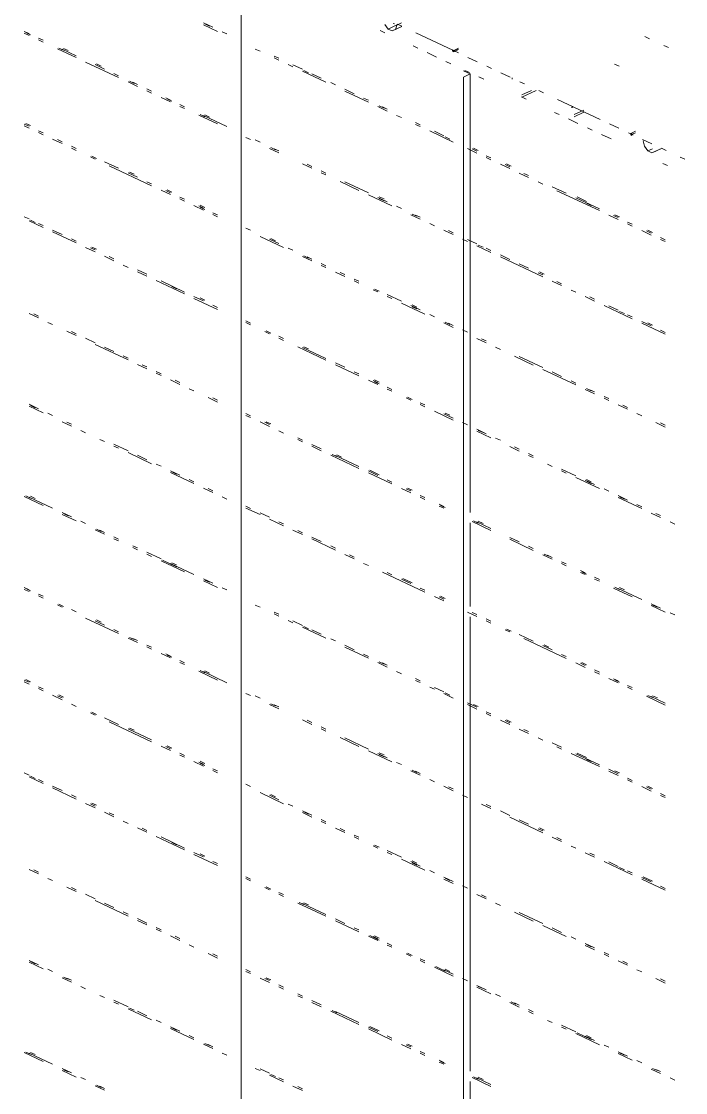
# Paper-space layout '03 3D Building and Roof' of a CAD drawing. Header units: millimetres. Extents: x 5 to 415, y 5 to 292.
# Drawn here: x 200.27 to 207.73, y 218.89 to 230.92 of the extents above; entities that cross this region are included whole.
import ezdxf

# ---------------------------------------------------------------- set-up
doc = ezdxf.new("R2010")
doc.units = ezdxf.units.MM
doc.layers.add('EXISTING', color=7, linetype='Continuous')
picture_1 = doc.add_image_def('image1.png', size_in_pixel=(1967, 1277))

# ---------------------------------------------------------------- blocks, each defined once
blk = doc.blocks.new('SHEET_03')
at = {"layer": 'EXISTING', "color": 250, "lineweight": 9}
for p, q in [((202.741, 231.472), (202.741, 214.82)), ((202.318, 230.907), (202.424, 230.857)), ((202.318, 230.886), (202.477, 230.811)), ((202.335, 230.894), (202.388, 230.869)), ((204.355, 230.889), (204.393, 230.837)), ((204.393, 230.837), (204.499, 230.887)), ((204.393, 230.837), (204.439, 230.816)), ((204.439, 230.816), (204.546, 230.865)), ((204.451, 230.9), (204.464, 230.894)), ((204.477, 230.832), (204.491, 230.88)), ((204.477, 230.832), (204.53, 230.857)), ((204.544, 230.905), (204.491, 230.88)), ((204.547, 230.868), (204.494, 230.893)), ((200.306, 230.81), (200.359, 230.786)), ((200.306, 230.79), (200.359, 230.765)), ((200.323, 230.797), (200.376, 230.773)), ((200.465, 230.736), (200.518, 230.711)), ((200.465, 230.715), (200.518, 230.69)), ((202.53, 230.807), (202.583, 230.782)), ((204.355, 230.796), (204.302, 230.821)), ((204.439, 230.816), (204.477, 230.832)), ((205.183, 230.569), (204.706, 230.793)), ((207.331, 230.728), (207.278, 230.753)), ((200.677, 230.616), (200.889, 230.516)), ((200.694, 230.623), (200.747, 230.599)), ((200.73, 230.612), (200.889, 230.537)), ((200.8, 230.595), (200.747, 230.619)), ((202.901, 230.612), (202.954, 230.588)), ((204.726, 230.622), (204.673, 230.647)), ((205.118, 230.587), (205.171, 230.612)), ((205.118, 230.604), (205.118, 230.587)), ((205.131, 230.598), (205.118, 230.604)), ((205.131, 230.598), (205.184, 230.623)), ((205.131, 230.581), (205.184, 230.606)), ((205.131, 230.581), (205.131, 230.598)), ((207.542, 230.629), (207.489, 230.653)), ((203.112, 230.534), (203.165, 230.509)), ((203.112, 230.513), (203.165, 230.488)), ((204.938, 230.523), (204.832, 230.572)), ((205.118, 230.587), (205.131, 230.581)), ((205.395, 230.47), (205.289, 230.519)), ((200.995, 230.466), (201.365, 230.292)), ((201.101, 230.438), (201.206, 230.388)), ((201.17, 230.421), (201.117, 230.445)), ((203.271, 230.438), (203.324, 230.414)), ((203.324, 230.434), (203.43, 230.385)), ((203.43, 230.364), (203.695, 230.24)), ((203.447, 230.372), (203.5, 230.347)), ((205.096, 230.448), (205.043, 230.473)), ((205.316, 230.333), (205.241, 230.368)), ((205.308, 230.349), (205.255, 230.373)), ((205.554, 230.395), (205.501, 230.42)), ((206.936, 230.443), (206.989, 230.419)), ((201.312, 230.338), (201.365, 230.313)), ((201.471, 230.243), (201.577, 230.193)), ((201.488, 230.251), (201.541, 230.226)), ((201.524, 230.239), (201.577, 230.214)), ((203.536, 230.335), (203.642, 230.285)), ((203.748, 230.235), (203.801, 230.211)), ((205.241, 230.298), (205.316, 230.333)), ((205.241, 230.298), (205.241, 213.646)), ((205.316, 225.408), (205.316, 230.333)), ((205.467, 230.274), (205.414, 230.299)), ((205.766, 230.295), (205.66, 230.345)), ((205.785, 230.291), (205.785, 230.274)), ((205.926, 230.221), (205.873, 230.246)), ((201.683, 230.164), (201.736, 230.139)), ((201.683, 230.143), (201.736, 230.118)), ((203.907, 230.161), (204.013, 230.111)), ((203.907, 230.14), (204.171, 230.016)), ((205.897, 230.097), (206.003, 230.147)), ((205.897, 230.072), (206.057, 230.147)), ((206.138, 230.121), (206.085, 230.146)), ((201.842, 230.069), (201.948, 230.019)), ((201.895, 230.065), (201.948, 230.04)), ((201.911, 230.052), (201.964, 230.027)), ((204.118, 230.062), (204.171, 230.037)), ((205.944, 230.05), (205.891, 230.075)), ((206.774, 229.822), (206.297, 230.046)), ((202.054, 229.99), (202.107, 229.965)), ((202.054, 229.969), (202.107, 229.944)), ((202.282, 229.878), (202.335, 229.853)), ((202.388, 229.849), (202.335, 229.874)), ((204.277, 229.966), (204.383, 229.916)), ((204.294, 229.974), (204.347, 229.949)), ((204.33, 229.962), (204.383, 229.937)), ((206.314, 229.876), (206.261, 229.901)), ((206.451, 229.961), (206.465, 229.955)), ((206.465, 229.955), (206.465, 229.972)), ((206.483, 229.877), (206.59, 229.927)), ((206.483, 229.852), (206.59, 229.902)), ((200.306, 229.77), (200.359, 229.745)), ((200.376, 229.753), (200.323, 229.778)), ((202.265, 229.87), (202.477, 229.771)), ((202.318, 229.866), (202.583, 229.742)), ((204.489, 229.867), (204.542, 229.842)), ((204.701, 229.788), (204.754, 229.763)), ((204.701, 229.767), (204.754, 229.742)), ((206.526, 229.777), (206.42, 229.827)), ((206.986, 229.723), (206.88, 229.773)), ((200.306, 229.749), (200.359, 229.724)), ((200.465, 229.695), (200.518, 229.67)), ((200.465, 229.674), (200.518, 229.649)), ((204.86, 229.693), (205.124, 229.568)), ((204.913, 229.689), (205.018, 229.639)), ((206.685, 229.702), (206.632, 229.727)), ((206.897, 229.603), (206.791, 229.653)), ((207.145, 229.648), (207.092, 229.673)), ((207.171, 229.69), (207.118, 229.665)), ((207.118, 229.648), (207.171, 229.673)), ((207.118, 229.665), (207.118, 229.648)), ((207.132, 229.659), (207.118, 229.665)), ((207.118, 229.648), (207.132, 229.642)), ((207.132, 229.642), (207.132, 229.659)), ((200.624, 229.6), (200.73, 229.55)), ((200.677, 229.596), (200.73, 229.571)), ((200.836, 229.521), (200.889, 229.496)), ((202.795, 229.621), (202.848, 229.597)), ((202.901, 229.592), (202.954, 229.568)), ((205.035, 229.626), (205.088, 229.601)), ((207.357, 229.549), (207.251, 229.598)), ((207.258, 229.581), (207.273, 229.52)), ((207.273, 229.52), (207.31, 229.468)), ((200.836, 229.5), (200.889, 229.475)), ((201.048, 229.401), (201.101, 229.376)), ((201.064, 229.409), (201.117, 229.384)), ((203.06, 229.497), (203.165, 229.447)), ((203.076, 229.505), (203.129, 229.48)), ((203.112, 229.493), (203.165, 229.468)), ((205.283, 229.494), (205.389, 229.444)), ((205.336, 229.49), (205.389, 229.465)), ((205.406, 229.473), (205.353, 229.498)), ((205.495, 229.415), (205.548, 229.39)), ((205.495, 229.394), (205.548, 229.37)), ((207.31, 229.468), (207.363, 229.493)), ((207.31, 229.468), (207.356, 229.446)), ((207.356, 229.446), (207.463, 229.496)), ((207.356, 229.446), (207.394, 229.463)), ((207.394, 229.463), (207.447, 229.487)), ((207.516, 229.474), (207.463, 229.499)), ((207.728, 229.374), (207.675, 229.399)), ((201.206, 229.347), (201.365, 229.273)), ((201.259, 229.301), (201.736, 229.078)), ((203.43, 229.323), (203.536, 229.273)), ((203.483, 229.319), (203.536, 229.294)), ((205.654, 229.32), (205.76, 229.27)), ((205.707, 229.316), (205.76, 229.291)), ((205.776, 229.299), (205.723, 229.324)), ((207.532, 229.305), (207.479, 229.329)), ((201.471, 229.223), (201.577, 229.173)), ((201.541, 229.206), (201.488, 229.231)), ((203.642, 229.244), (203.695, 229.22)), ((203.642, 229.224), (203.695, 229.199)), ((205.866, 229.22), (205.971, 229.171)), ((205.919, 229.216), (205.971, 229.192)), ((201.683, 229.123), (201.736, 229.099)), ((201.964, 229.007), (201.911, 229.032)), ((203.854, 229.124), (204.065, 229.025)), ((203.907, 229.12), (204.171, 228.996)), ((206.077, 229.121), (206.13, 229.096)), ((206.236, 229.067), (206.395, 228.993)), ((201.842, 229.028), (201.948, 228.978)), ((201.895, 229.024), (201.948, 228.999)), ((202.054, 228.949), (202.107, 228.925)), ((202.054, 228.929), (202.107, 228.904)), ((204.171, 228.975), (204.436, 228.851)), ((204.277, 228.946), (204.383, 228.897)), ((204.347, 228.929), (204.294, 228.954)), ((204.294, 228.933), (204.347, 228.908)), ((206.289, 229.022), (206.766, 228.798)), ((206.501, 228.943), (206.766, 228.819)), ((206.623, 228.901), (206.518, 228.951)), ((202.212, 228.854), (202.318, 228.804)), ((202.265, 228.85), (202.318, 228.825)), ((202.335, 228.833), (202.282, 228.858)), ((202.282, 228.837), (202.335, 228.812)), ((204.489, 228.847), (204.542, 228.822)), ((206.623, 228.88), (206.676, 228.855)), ((200.306, 228.729), (200.359, 228.704)), ((200.359, 228.683), (200.518, 228.609)), ((200.376, 228.691), (200.429, 228.666)), ((202.424, 228.775), (202.477, 228.751)), ((202.424, 228.755), (202.477, 228.73)), ((204.648, 228.751), (204.754, 228.702)), ((204.665, 228.759), (204.717, 228.734)), ((204.701, 228.747), (204.754, 228.723)), ((206.872, 228.748), (206.977, 228.698)), ((206.924, 228.744), (206.977, 228.719)), ((206.994, 228.727), (206.941, 228.752)), ((207.083, 228.67), (207.136, 228.645)), ((200.465, 228.654), (200.518, 228.63)), ((200.624, 228.58), (200.73, 228.53)), ((200.624, 228.559), (200.889, 228.435)), ((202.795, 228.601), (202.848, 228.577)), ((204.86, 228.652), (204.913, 228.627)), ((205.018, 228.577), (205.124, 228.528)), ((205.071, 228.573), (205.124, 228.549)), ((207.083, 228.649), (207.136, 228.624)), ((207.242, 228.574), (207.348, 228.524)), ((207.295, 228.57), (207.348, 228.545)), ((207.365, 228.553), (207.312, 228.578)), ((200.836, 228.48), (200.889, 228.456)), ((202.954, 228.506), (203.218, 228.382)), ((203.06, 228.477), (203.165, 228.427)), ((203.129, 228.46), (203.076, 228.485)), ((205.23, 228.478), (205.283, 228.453)), ((205.283, 228.474), (205.389, 228.424)), ((207.454, 228.496), (207.507, 228.471)), ((207.454, 228.475), (207.507, 228.45)), ((200.995, 228.385), (201.101, 228.335)), ((201.048, 228.381), (201.101, 228.356)), ((201.117, 228.364), (201.064, 228.389)), ((203.271, 228.378), (203.324, 228.353)), ((205.389, 228.403), (205.548, 228.329)), ((205.406, 228.411), (205.459, 228.386)), ((205.495, 228.375), (205.548, 228.35)), ((201.206, 228.286), (201.312, 228.236)), ((201.259, 228.282), (201.312, 228.257)), ((203.43, 228.282), (203.536, 228.233)), ((203.447, 228.29), (203.5, 228.265)), ((203.483, 228.278), (203.536, 228.253)), ((203.642, 228.204), (203.695, 228.179)), ((205.654, 228.3), (205.76, 228.25)), ((205.654, 228.279), (206.13, 228.055)), ((205.866, 228.201), (205.971, 228.151)), ((201.418, 228.186), (201.471, 228.161)), ((201.577, 228.132), (201.683, 228.083)), ((201.577, 228.112), (201.683, 228.062)), ((203.642, 228.183), (203.695, 228.158)), ((203.801, 228.108), (203.907, 228.059)), ((203.854, 228.104), (203.907, 228.079)), ((206.077, 228.101), (206.13, 228.076)), ((206.147, 228.084), (206.094, 228.109)), ((201.789, 228.012), (202.107, 227.863)), ((201.842, 228.008), (202.107, 227.884)), ((204.013, 228.03), (204.065, 228.005)), ((204.013, 228.009), (204.065, 227.984)), ((206.236, 228.006), (206.342, 227.956)), ((206.289, 228.002), (206.342, 227.977)), ((201.964, 227.945), (202.017, 227.921)), ((202.212, 227.834), (202.318, 227.784)), ((204.224, 227.91), (204.277, 227.885)), ((204.241, 227.917), (204.294, 227.893)), ((204.383, 227.856), (204.542, 227.781)), ((204.383, 227.835), (204.436, 227.81)), ((206.448, 227.906), (206.501, 227.881)), ((206.607, 227.832), (206.713, 227.782)), ((206.66, 227.828), (206.713, 227.803)), ((202.212, 227.813), (202.477, 227.689)), ((202.335, 227.792), (202.282, 227.817)), ((202.424, 227.735), (202.477, 227.71)), ((204.542, 227.76), (204.807, 227.636)), ((204.648, 227.732), (204.754, 227.682)), ((204.717, 227.714), (204.665, 227.739)), ((204.665, 227.719), (204.717, 227.694)), ((206.819, 227.732), (207.136, 227.583)), ((206.872, 227.728), (206.977, 227.679)), ((200.359, 227.643), (200.465, 227.593)), ((200.412, 227.639), (200.465, 227.614)), ((204.86, 227.632), (204.913, 227.607)), ((206.994, 227.666), (207.047, 227.641)), ((207.083, 227.629), (207.136, 227.604)), ((200.571, 227.543), (200.624, 227.518)), ((202.795, 227.561), (202.848, 227.536)), ((202.795, 227.54), (202.848, 227.515)), ((205.018, 227.537), (205.124, 227.487)), ((205.035, 227.545), (205.088, 227.52)), ((205.071, 227.533), (205.124, 227.508)), ((207.242, 227.554), (207.348, 227.505)), ((207.242, 227.533), (207.507, 227.409)), ((207.365, 227.512), (207.312, 227.537)), ((200.783, 227.444), (200.889, 227.394)), ((200.836, 227.44), (200.889, 227.415)), ((200.995, 227.365), (201.101, 227.315)), ((203.007, 227.441), (203.06, 227.416)), ((203.023, 227.448), (203.076, 227.423)), ((203.165, 227.387), (203.218, 227.362)), ((203.165, 227.366), (203.218, 227.341)), ((205.23, 227.458), (205.283, 227.433)), ((205.389, 227.363), (205.495, 227.313)), ((205.442, 227.359), (205.495, 227.334)), ((207.454, 227.455), (207.507, 227.43)), ((201.101, 227.295), (201.471, 227.121)), ((201.206, 227.266), (201.312, 227.216)), ((203.377, 227.267), (203.695, 227.117)), ((203.43, 227.262), (203.695, 227.138)), ((203.5, 227.245), (203.447, 227.27)), ((205.601, 227.263), (205.654, 227.238)), ((201.418, 227.166), (201.471, 227.141)), ((205.813, 227.164), (206.024, 227.064)), ((205.866, 227.16), (206.13, 227.036)), ((201.577, 227.071), (201.683, 227.021)), ((201.63, 227.067), (201.683, 227.042)), ((201.789, 226.992), (201.842, 226.967)), ((203.801, 227.088), (203.907, 227.039)), ((203.801, 227.068), (204.065, 226.943)), ((204.013, 226.989), (204.065, 226.964)), ((206.13, 227.015), (206.501, 226.841)), ((206.236, 226.986), (206.342, 226.936)), ((201.789, 226.971), (201.842, 226.947)), ((201.948, 226.897), (202.054, 226.847)), ((202.001, 226.893), (202.054, 226.868)), ((204.171, 226.894), (204.277, 226.844)), ((204.224, 226.89), (204.277, 226.865)), ((204.294, 226.873), (204.241, 226.897)), ((204.241, 226.877), (204.294, 226.852)), ((206.448, 226.886), (206.501, 226.862)), ((202.159, 226.797), (202.212, 226.773)), ((204.383, 226.815), (204.436, 226.79)), ((204.383, 226.794), (204.436, 226.769)), ((206.607, 226.791), (206.713, 226.741)), ((206.623, 226.799), (206.676, 226.774)), ((206.66, 226.787), (206.713, 226.762)), ((202.371, 226.698), (202.477, 226.648)), ((202.424, 226.694), (202.477, 226.669)), ((204.595, 226.695), (204.648, 226.67)), ((204.612, 226.703), (204.665, 226.678)), ((204.754, 226.641), (204.807, 226.616)), ((206.819, 226.712), (206.872, 226.688)), ((206.819, 226.692), (206.872, 226.667)), ((200.359, 226.623), (200.465, 226.573)), ((200.359, 226.602), (200.518, 226.527)), ((200.376, 226.61), (200.429, 226.585)), ((200.571, 226.523), (200.624, 226.498)), ((202.795, 226.52), (202.848, 226.495)), ((204.754, 226.62), (204.807, 226.595)), ((204.913, 226.546), (205.124, 226.446)), ((205.018, 226.517), (205.124, 226.467)), ((205.088, 226.5), (205.035, 226.525)), ((206.977, 226.617), (207.083, 226.567)), ((207.03, 226.613), (207.083, 226.588)), ((207.189, 226.518), (207.242, 226.493)), ((200.73, 226.428), (200.836, 226.378)), ((200.783, 226.424), (200.836, 226.399)), ((202.795, 226.499), (202.848, 226.474)), ((202.954, 226.425), (203.06, 226.375)), ((203.007, 226.421), (203.06, 226.396)), ((203.076, 226.404), (203.023, 226.428)), ((205.23, 226.417), (205.283, 226.393)), ((207.401, 226.418), (207.507, 226.368)), ((207.454, 226.414), (207.507, 226.389)), ((200.942, 226.328), (200.995, 226.304)), ((203.165, 226.325), (203.218, 226.3)), ((205.389, 226.343), (205.495, 226.293)), ((205.389, 226.322), (205.548, 226.247)), ((205.406, 226.33), (205.459, 226.305)), ((201.154, 226.229), (201.206, 226.204)), ((201.312, 226.175), (201.471, 226.101)), ((201.312, 226.154), (201.365, 226.13)), ((203.377, 226.247), (203.43, 226.222)), ((203.377, 226.226), (203.43, 226.201)), ((203.536, 226.172), (203.642, 226.122)), ((203.536, 226.151), (203.642, 226.102)), ((205.601, 226.243), (205.654, 226.219)), ((205.76, 226.148), (205.866, 226.098)), ((205.813, 226.144), (205.866, 226.119)), ((201.471, 226.08), (201.736, 225.956)), ((201.577, 226.051), (201.683, 226.001)), ((203.748, 226.052), (204.065, 225.903)), ((203.764, 226.06), (203.817, 226.035)), ((203.801, 226.048), (204.065, 225.923)), ((203.87, 226.031), (203.817, 226.056)), ((205.971, 226.069), (206.024, 226.045)), ((205.971, 226.049), (206.024, 226.024)), ((201.789, 225.952), (201.842, 225.927)), ((206.183, 225.949), (206.236, 225.924)), ((201.948, 225.877), (202.054, 225.827)), ((201.948, 225.856), (202.212, 225.732)), ((201.964, 225.864), (202.017, 225.839)), ((204.171, 225.874), (204.277, 225.824)), ((204.171, 225.853), (204.436, 225.729)), ((204.294, 225.832), (204.188, 225.882)), ((206.342, 225.895), (206.501, 225.821)), ((206.342, 225.875), (206.395, 225.85)), ((206.501, 225.8), (206.766, 225.676)), ((202.159, 225.778), (202.212, 225.753)), ((202.318, 225.682), (202.424, 225.632)), ((202.371, 225.678), (202.424, 225.653)), ((204.383, 225.774), (204.436, 225.749)), ((204.542, 225.679), (204.648, 225.629)), ((204.595, 225.675), (204.648, 225.65)), ((204.665, 225.658), (204.612, 225.683)), ((206.607, 225.771), (206.713, 225.721)), ((206.676, 225.754), (206.623, 225.779)), ((206.623, 225.758), (206.676, 225.733)), ((206.819, 225.672), (206.872, 225.647)), ((200.306, 225.586), (200.518, 225.487)), ((200.323, 225.594), (200.376, 225.569)), ((200.359, 225.582), (200.624, 225.458)), ((200.429, 225.565), (200.376, 225.59)), ((202.53, 225.583), (202.583, 225.558)), ((204.754, 225.6), (204.807, 225.575)), ((204.754, 225.58), (204.807, 225.555)), ((206.977, 225.597), (207.083, 225.547)), ((206.977, 225.576), (207.242, 225.452)), ((206.994, 225.584), (207.047, 225.559)), ((202.795, 225.479), (202.848, 225.454)), ((202.795, 225.458), (202.954, 225.384)), ((204.966, 225.501), (205.018, 225.476)), ((204.966, 225.48), (205.018, 225.455)), ((204.982, 225.488), (205.035, 225.463)), ((207.189, 225.498), (207.242, 225.473)), ((200.73, 225.408), (200.836, 225.358)), ((200.73, 225.387), (200.889, 225.313)), ((200.747, 225.395), (200.8, 225.37)), ((200.942, 225.309), (200.995, 225.284)), ((202.954, 225.405), (203.06, 225.355)), ((203.06, 225.334), (203.218, 225.26)), ((203.165, 225.305), (203.218, 225.28)), ((205.336, 225.306), (205.548, 225.207)), ((205.353, 225.314), (205.406, 225.289)), ((205.389, 225.302), (205.548, 225.228)), ((205.459, 225.285), (205.406, 225.31)), ((207.348, 225.402), (207.454, 225.353)), ((207.401, 225.398), (207.454, 225.373)), ((207.56, 225.303), (207.613, 225.278)), ((201.101, 225.213), (201.206, 225.163)), ((201.117, 225.221), (201.17, 225.196)), ((201.154, 225.209), (201.206, 225.184)), ((203.324, 225.21), (203.43, 225.16)), ((203.377, 225.206), (203.43, 225.181)), ((205.316, 224.353), (205.316, 225.291)), ((201.312, 225.135), (201.365, 225.11)), ((201.312, 225.114), (201.365, 225.089)), ((203.536, 225.131), (203.642, 225.082)), ((203.536, 225.111), (203.801, 224.986)), ((205.76, 225.128), (205.866, 225.078)), ((205.76, 225.107), (206.024, 224.983)), ((201.524, 225.035), (201.577, 225.01)), ((201.524, 225.014), (201.577, 224.989)), ((201.683, 224.961), (201.842, 224.886)), ((203.748, 225.032), (203.801, 225.007)), ((205.971, 225.029), (206.024, 225.004)), ((206.147, 224.941), (206.2, 224.916)), ((201.683, 224.94), (201.736, 224.915)), ((201.842, 224.865), (202.107, 224.741)), ((201.858, 224.873), (202.017, 224.798)), ((201.948, 224.836), (202.212, 224.712)), ((202.017, 224.819), (201.964, 224.844)), ((203.907, 224.937), (204.013, 224.887)), ((203.96, 224.932), (204.013, 224.908)), ((204.118, 224.837), (204.171, 224.812)), ((206.13, 224.933), (206.236, 224.884)), ((206.183, 224.929), (206.236, 224.904)), ((206.342, 224.855), (206.395, 224.83)), ((206.342, 224.834), (206.395, 224.809)), ((204.33, 224.738), (204.807, 224.514)), ((204.383, 224.734), (204.436, 224.709)), ((206.554, 224.755), (206.607, 224.73)), ((206.554, 224.734), (206.607, 224.71)), ((206.571, 224.742), (206.623, 224.717)), ((202.318, 224.662), (202.424, 224.613)), ((202.318, 224.641), (202.477, 224.567)), ((202.335, 224.649), (202.388, 224.624)), ((204.542, 224.659), (204.648, 224.609)), ((204.665, 224.617), (204.559, 224.667)), ((206.713, 224.681), (206.766, 224.656)), ((206.713, 224.66), (206.766, 224.635)), ((200.306, 224.566), (200.359, 224.541)), ((200.306, 224.545), (200.359, 224.52)), ((200.323, 224.553), (200.376, 224.528)), ((200.465, 224.492), (200.518, 224.467)), ((200.465, 224.471), (200.518, 224.446)), ((202.53, 224.563), (202.583, 224.538)), ((204.754, 224.56), (204.807, 224.535)), ((204.913, 224.464), (205.018, 224.415)), ((204.966, 224.46), (205.018, 224.435)), ((205.035, 224.443), (204.982, 224.468)), ((206.924, 224.56), (207.136, 224.461)), ((206.941, 224.568), (206.994, 224.543)), ((206.977, 224.556), (207.242, 224.432)), ((207.047, 224.539), (206.994, 224.564)), ((200.677, 224.371), (200.73, 224.346)), ((200.694, 224.379), (200.747, 224.354)), ((202.901, 224.368), (202.954, 224.343)), ((207.348, 224.382), (207.454, 224.333)), ((207.348, 224.362), (207.507, 224.287)), ((207.365, 224.369), (207.418, 224.345)), ((200.836, 224.318), (200.889, 224.293)), ((200.995, 224.222), (201.365, 224.048)), ((203.112, 224.289), (203.165, 224.265)), ((203.112, 224.269), (203.165, 224.244)), ((205.283, 224.29), (205.389, 224.241)), ((205.316, 219.134), (205.316, 224.235)), ((205.336, 224.286), (205.389, 224.261)), ((207.56, 224.283), (207.613, 224.258)), ((201.101, 224.193), (201.206, 224.144)), ((201.17, 224.176), (201.117, 224.201)), ((203.271, 224.194), (203.324, 224.169)), ((203.324, 224.19), (203.43, 224.14)), ((203.43, 224.119), (203.695, 223.995)), ((203.447, 224.127), (203.5, 224.102)), ((205.495, 224.212), (205.548, 224.187)), ((205.495, 224.191), (205.548, 224.166)), ((205.723, 224.099), (205.776, 224.074)), ((201.312, 224.094), (201.365, 224.069)), ((201.471, 223.998), (201.577, 223.949)), ((201.488, 224.006), (201.541, 223.981)), ((201.524, 223.994), (201.577, 223.97)), ((203.536, 224.091), (203.642, 224.041)), ((203.748, 223.991), (203.801, 223.966)), ((205.707, 224.091), (205.76, 224.067)), ((205.866, 224.038), (206.024, 223.963)), ((205.919, 223.992), (206.395, 223.768)), ((201.683, 223.92), (201.736, 223.895)), ((201.683, 223.899), (201.736, 223.874)), ((203.907, 223.917), (204.013, 223.867)), ((203.907, 223.896), (204.171, 223.772)), ((206.13, 223.913), (206.236, 223.864)), ((206.2, 223.896), (206.147, 223.921)), ((201.842, 223.824), (201.948, 223.775)), ((201.895, 223.82), (201.948, 223.796)), ((201.911, 223.807), (201.964, 223.783)), ((202.054, 223.746), (202.107, 223.721)), ((204.118, 223.817), (204.171, 223.792)), ((206.342, 223.814), (206.395, 223.789)), ((202.054, 223.725), (202.107, 223.7)), ((202.265, 223.626), (202.477, 223.526)), ((202.282, 223.633), (202.335, 223.609)), ((202.318, 223.622), (202.583, 223.497)), ((202.388, 223.605), (202.335, 223.629)), ((204.277, 223.722), (204.383, 223.672)), ((204.294, 223.73), (204.347, 223.705)), ((204.33, 223.718), (204.383, 223.693)), ((204.489, 223.622), (204.542, 223.598)), ((206.501, 223.719), (206.607, 223.669)), ((206.554, 223.715), (206.607, 223.69)), ((206.623, 223.698), (206.571, 223.722)), ((206.713, 223.64), (206.766, 223.615)), ((206.713, 223.619), (206.766, 223.594)), ((200.306, 223.525), (200.359, 223.501)), ((200.306, 223.505), (200.359, 223.48)), ((200.376, 223.508), (200.323, 223.533)), ((204.701, 223.544), (204.754, 223.519)), ((204.701, 223.523), (204.754, 223.498)), ((206.872, 223.545), (206.977, 223.495)), ((206.924, 223.541), (206.977, 223.516)), ((206.941, 223.528), (206.994, 223.503)), ((200.465, 223.451), (200.518, 223.426)), ((200.465, 223.43), (200.518, 223.405)), ((202.795, 223.377), (202.848, 223.352)), ((204.86, 223.448), (204.913, 223.424)), ((204.913, 223.444), (205.018, 223.395)), ((205.035, 223.382), (205.088, 223.357)), ((207.083, 223.466), (207.136, 223.441)), ((207.083, 223.445), (207.136, 223.42)), ((200.624, 223.355), (200.73, 223.306)), ((200.677, 223.351), (200.73, 223.327)), ((200.747, 223.334), (200.694, 223.359)), ((200.836, 223.256), (200.889, 223.231)), ((202.901, 223.348), (202.954, 223.323)), ((203.076, 223.261), (203.129, 223.236)), ((205.018, 223.374), (205.124, 223.324)), ((205.283, 223.27), (205.389, 223.221)), ((207.295, 223.346), (207.507, 223.246)), ((207.312, 223.354), (207.365, 223.329)), ((207.348, 223.342), (207.507, 223.267)), ((207.418, 223.325), (207.365, 223.35)), ((201.048, 223.157), (201.101, 223.132)), ((201.064, 223.164), (201.117, 223.14)), ((203.06, 223.253), (203.165, 223.203)), ((203.112, 223.249), (203.165, 223.224)), ((205.283, 223.25), (205.389, 223.2)), ((205.406, 223.228), (205.353, 223.253)), ((205.495, 223.171), (205.548, 223.146)), ((205.495, 223.15), (205.548, 223.125)), ((201.206, 223.103), (201.365, 223.028)), ((201.259, 223.057), (201.736, 222.833)), ((203.43, 223.079), (203.536, 223.029)), ((203.483, 223.075), (203.536, 223.05)), ((205.654, 223.076), (205.76, 223.026)), ((205.707, 223.072), (205.76, 223.047)), ((205.776, 223.054), (205.723, 223.079)), ((201.471, 222.979), (201.736, 222.854)), ((201.541, 222.962), (201.488, 222.986)), ((203.642, 223), (203.695, 222.975)), ((203.642, 222.979), (203.695, 222.954)), ((205.866, 222.976), (205.971, 222.926)), ((205.919, 222.972), (205.971, 222.947)), ((201.842, 222.784), (201.948, 222.734)), ((201.895, 222.78), (201.948, 222.755)), ((201.964, 222.763), (201.911, 222.788)), ((203.854, 222.88), (204.065, 222.781)), ((203.907, 222.876), (204.171, 222.752)), ((206.077, 222.877), (206.13, 222.852)), ((206.236, 222.823), (206.342, 222.773)), ((206.289, 222.777), (206.342, 222.752)), ((202.054, 222.705), (202.107, 222.68)), ((202.054, 222.684), (202.107, 222.659)), ((204.171, 222.731), (204.436, 222.607)), ((204.277, 222.702), (204.383, 222.652)), ((204.347, 222.685), (204.294, 222.71)), ((204.294, 222.689), (204.347, 222.664)), ((206.448, 222.703), (206.766, 222.554)), ((206.501, 222.699), (206.766, 222.574)), ((206.623, 222.657), (206.518, 222.706)), ((202.212, 222.61), (202.318, 222.56)), ((202.265, 222.606), (202.318, 222.581)), ((202.335, 222.589), (202.282, 222.614)), ((202.282, 222.593), (202.335, 222.568)), ((204.489, 222.602), (204.542, 222.578)), ((206.623, 222.636), (206.676, 222.611)), ((200.306, 222.485), (200.359, 222.46)), ((200.359, 222.439), (200.518, 222.364)), ((200.376, 222.447), (200.429, 222.422)), ((202.424, 222.531), (202.477, 222.506)), ((202.424, 222.51), (202.477, 222.485)), ((204.648, 222.507), (204.754, 222.457)), ((204.665, 222.515), (204.717, 222.49)), ((204.701, 222.503), (204.754, 222.478)), ((206.872, 222.525), (206.977, 222.475)), ((206.872, 222.504), (206.977, 222.454)), ((206.994, 222.483), (206.941, 222.508)), ((207.083, 222.425), (207.136, 222.4)), ((200.465, 222.41), (200.518, 222.385)), ((200.624, 222.336), (200.73, 222.286)), ((200.624, 222.315), (200.889, 222.19)), ((202.795, 222.357), (202.848, 222.332)), ((204.86, 222.408), (204.913, 222.383)), ((205.018, 222.333), (205.124, 222.283)), ((205.071, 222.329), (205.124, 222.304)), ((207.083, 222.404), (207.136, 222.38)), ((207.242, 222.33), (207.348, 222.28)), ((207.295, 222.326), (207.348, 222.301)), ((207.365, 222.309), (207.312, 222.334)), ((200.836, 222.236), (200.889, 222.211)), ((202.954, 222.262), (203.218, 222.137)), ((203.06, 222.233), (203.165, 222.183)), ((203.129, 222.216), (203.076, 222.241)), ((205.23, 222.234), (205.283, 222.209)), ((207.454, 222.251), (207.507, 222.226)), ((207.454, 222.23), (207.507, 222.206)), ((200.995, 222.141), (201.101, 222.091)), ((201.048, 222.137), (201.101, 222.112)), ((201.117, 222.12), (201.064, 222.144)), ((203.271, 222.133), (203.324, 222.109)), ((203.43, 222.059), (203.536, 222.009)), ((205.442, 222.134), (205.548, 222.085)), ((205.495, 222.13), (205.548, 222.105)), ((205.654, 222.056), (205.76, 222.006)), ((201.206, 222.041), (201.312, 221.992)), ((201.259, 222.037), (201.312, 222.012)), ((201.418, 221.942), (201.471, 221.917)), ((203.43, 222.038), (203.536, 221.988)), ((203.447, 222.046), (203.5, 222.021)), ((203.642, 221.959), (203.695, 221.935)), ((203.642, 221.939), (203.695, 221.914)), ((205.76, 221.985), (206.13, 221.811)), ((205.866, 221.956), (205.971, 221.907)), ((201.577, 221.867), (201.683, 221.818)), ((201.63, 221.863), (201.683, 221.838)), ((203.801, 221.864), (203.907, 221.814)), ((203.854, 221.86), (203.907, 221.835)), ((206.077, 221.857), (206.13, 221.832)), ((206.147, 221.84), (206.094, 221.865)), ((201.789, 221.768), (202.107, 221.619)), ((201.842, 221.764), (202.107, 221.64)), ((201.964, 221.701), (202.017, 221.676)), ((204.013, 221.785), (204.065, 221.761)), ((204.013, 221.765), (204.065, 221.74)), ((206.236, 221.761), (206.342, 221.712)), ((206.289, 221.757), (206.342, 221.733)), ((202.212, 221.59), (202.318, 221.54)), ((202.335, 221.548), (202.282, 221.573)), ((204.224, 221.665), (204.277, 221.64)), ((204.241, 221.673), (204.294, 221.648)), ((204.383, 221.611), (204.542, 221.537)), ((204.383, 221.591), (204.436, 221.566)), ((206.448, 221.662), (206.501, 221.637)), ((206.607, 221.587), (206.713, 221.538)), ((206.66, 221.583), (206.713, 221.559)), ((202.212, 221.569), (202.477, 221.445)), ((202.424, 221.49), (202.477, 221.466)), ((204.542, 221.516), (204.807, 221.392)), ((204.648, 221.487), (204.754, 221.437)), ((204.717, 221.47), (204.665, 221.495)), ((204.665, 221.474), (204.717, 221.449)), ((206.819, 221.488), (207.136, 221.339)), ((206.872, 221.484), (206.977, 221.434)), ((200.359, 221.398), (200.465, 221.349)), ((200.412, 221.394), (200.465, 221.369)), ((204.86, 221.388), (204.913, 221.363)), ((206.994, 221.421), (207.047, 221.396)), ((207.083, 221.385), (207.136, 221.36)), ((200.571, 221.299), (200.624, 221.274)), ((202.795, 221.316), (202.848, 221.292)), ((202.795, 221.296), (202.848, 221.271)), ((205.018, 221.313), (205.124, 221.263)), ((205.018, 221.292), (205.124, 221.243)), ((205.035, 221.3), (205.088, 221.275)), ((205.23, 221.214), (205.283, 221.189)), ((207.242, 221.31), (207.348, 221.26)), ((207.242, 221.289), (207.507, 221.165)), ((207.365, 221.268), (207.259, 221.318)), ((200.783, 221.199), (200.889, 221.15)), ((200.836, 221.195), (200.889, 221.171)), ((200.995, 221.121), (201.101, 221.071)), ((203.007, 221.196), (203.06, 221.171)), ((203.023, 221.204), (203.076, 221.179)), ((203.165, 221.142), (203.218, 221.118)), ((203.165, 221.122), (203.218, 221.097)), ((205.389, 221.118), (205.495, 221.069)), ((205.442, 221.114), (205.495, 221.089)), ((207.454, 221.211), (207.507, 221.186)), ((201.101, 221.05), (201.471, 220.876)), ((201.206, 221.021), (201.312, 220.972)), ((203.377, 221.022), (203.695, 220.873)), ((203.394, 221.03), (203.447, 221.005)), ((203.43, 221.018), (203.695, 220.894)), ((203.5, 221.001), (203.447, 221.026)), ((205.601, 221.019), (205.654, 220.994)), ((201.418, 220.922), (201.471, 220.897)), ((205.813, 220.92), (206.024, 220.82)), ((205.866, 220.916), (206.13, 220.791)), ((201.577, 220.847), (201.683, 220.798)), ((201.577, 220.827), (201.683, 220.777)), ((201.789, 220.748), (201.842, 220.723)), ((203.801, 220.844), (203.907, 220.794)), ((203.801, 220.823), (204.065, 220.699)), ((204.013, 220.745), (204.065, 220.72)), ((206.13, 220.77), (206.395, 220.646)), ((206.236, 220.742), (206.342, 220.692)), ((201.789, 220.727), (201.842, 220.702)), ((201.948, 220.653), (202.054, 220.603)), ((202.001, 220.649), (202.054, 220.624)), ((204.171, 220.649), (204.277, 220.6)), ((204.188, 220.657), (204.294, 220.607)), ((204.224, 220.645), (204.277, 220.62)), ((204.294, 220.628), (204.241, 220.653)), ((206.448, 220.642), (206.501, 220.617)), ((202.159, 220.553), (202.212, 220.528)), ((204.383, 220.571), (204.436, 220.546)), ((204.383, 220.55), (204.436, 220.525)), ((206.607, 220.568), (206.713, 220.518)), ((206.607, 220.547), (206.713, 220.497)), ((206.623, 220.555), (206.676, 220.53)), ((200.359, 220.378), (200.465, 220.329)), ((202.371, 220.454), (202.477, 220.404)), ((202.424, 220.45), (202.477, 220.425)), ((204.595, 220.451), (204.648, 220.426)), ((204.612, 220.458), (204.665, 220.433)), ((204.754, 220.397), (204.807, 220.372)), ((204.754, 220.376), (204.807, 220.351)), ((206.819, 220.468), (206.872, 220.443)), ((206.819, 220.447), (206.872, 220.422)), ((206.977, 220.373), (207.083, 220.323)), ((200.359, 220.358), (200.518, 220.283)), ((200.376, 220.365), (200.429, 220.341)), ((200.571, 220.279), (200.624, 220.254)), ((202.795, 220.276), (202.848, 220.251)), ((202.795, 220.255), (202.848, 220.23)), ((204.913, 220.301), (205.124, 220.202)), ((204.929, 220.309), (205.035, 220.259)), ((205.018, 220.272), (205.124, 220.223)), ((205.088, 220.255), (205.035, 220.28)), ((207.03, 220.369), (207.083, 220.344)), ((207.189, 220.273), (207.242, 220.248)), ((200.73, 220.184), (200.836, 220.134)), ((200.747, 220.191), (200.8, 220.167)), ((200.783, 220.179), (200.836, 220.155)), ((202.954, 220.18), (203.06, 220.131)), ((203.007, 220.176), (203.06, 220.151)), ((203.076, 220.159), (203.023, 220.184)), ((205.23, 220.173), (205.283, 220.148)), ((207.401, 220.174), (207.507, 220.124)), ((207.454, 220.17), (207.507, 220.145)), ((200.942, 220.084), (200.995, 220.059)), ((203.165, 220.102), (203.218, 220.077)), ((203.165, 220.081), (203.218, 220.056)), ((205.389, 220.098), (205.495, 220.049)), ((205.389, 220.078), (205.548, 220.003)), ((205.406, 220.085), (205.459, 220.061)), ((201.154, 219.985), (201.206, 219.96)), ((201.312, 219.931), (201.471, 219.856)), ((201.312, 219.91), (201.365, 219.885)), ((203.377, 220.002), (203.43, 219.977)), ((203.377, 219.981), (203.43, 219.957)), ((203.536, 219.928), (203.642, 219.878)), ((203.536, 219.907), (203.642, 219.857)), ((205.601, 219.999), (205.654, 219.974)), ((205.76, 219.904), (205.866, 219.854)), ((205.776, 219.912), (205.829, 219.887)), ((205.813, 219.9), (205.866, 219.875)), ((201.471, 219.836), (201.736, 219.711)), ((201.488, 219.843), (201.541, 219.819)), ((201.577, 219.807), (201.683, 219.757)), ((203.748, 219.807), (204.065, 219.658)), ((203.764, 219.815), (203.817, 219.79)), ((203.801, 219.803), (204.065, 219.679)), ((205.971, 219.825), (206.024, 219.8)), ((205.971, 219.804), (206.024, 219.779)), ((201.789, 219.707), (201.842, 219.682)), ((206.183, 219.705), (206.236, 219.68)), ((206.342, 219.651), (206.501, 219.577)), ((201.948, 219.633), (202.054, 219.583)), ((201.948, 219.612), (202.212, 219.488)), ((201.964, 219.62), (202.017, 219.595)), ((202.159, 219.533), (202.212, 219.508)), ((204.171, 219.629), (204.277, 219.58)), ((204.171, 219.609), (204.436, 219.484)), ((204.294, 219.588), (204.188, 219.637)), ((204.383, 219.53), (204.436, 219.505)), ((206.342, 219.63), (206.395, 219.605)), ((206.501, 219.556), (206.766, 219.431)), ((206.518, 219.564), (206.676, 219.489)), ((206.676, 219.51), (206.623, 219.535)), ((202.318, 219.438), (202.424, 219.388)), ((202.335, 219.446), (202.388, 219.421)), ((202.371, 219.434), (202.424, 219.409)), ((204.542, 219.435), (204.648, 219.385)), ((204.595, 219.431), (204.648, 219.406)), ((204.665, 219.414), (204.612, 219.438)), ((206.607, 219.527), (206.713, 219.477)), ((206.819, 219.427), (206.872, 219.403)), ((200.306, 219.342), (200.518, 219.242)), ((200.323, 219.349), (200.376, 219.325)), ((200.359, 219.338), (200.624, 219.213)), ((200.429, 219.321), (200.376, 219.345)), ((202.53, 219.338), (202.583, 219.314)), ((204.754, 219.356), (204.807, 219.331)), ((204.754, 219.335), (204.807, 219.31)), ((206.977, 219.353), (207.083, 219.303)), ((206.977, 219.332), (207.136, 219.257)), ((206.994, 219.34), (207.047, 219.315)), ((204.966, 219.257), (205.018, 219.232)), ((204.966, 219.236), (205.018, 219.211)), ((204.982, 219.244), (205.035, 219.219)), ((207.189, 219.253), (207.242, 219.229)), ((200.73, 219.164), (200.836, 219.114)), ((200.73, 219.143), (200.889, 219.068)), ((200.747, 219.151), (200.8, 219.126)), ((200.942, 219.064), (200.995, 219.039)), ((202.901, 219.164), (202.954, 219.14)), ((202.954, 219.16), (203.06, 219.111)), ((203.06, 219.09), (203.218, 219.015)), ((203.076, 219.098), (203.129, 219.073)), ((203.165, 219.061), (203.218, 219.036)), ((205.336, 219.062), (205.548, 218.962)), ((205.353, 219.07), (205.406, 219.045)), ((205.389, 219.058), (205.548, 218.983)), ((205.459, 219.041), (205.406, 219.066)), ((207.348, 219.158), (207.454, 219.108)), ((207.365, 219.166), (207.418, 219.141)), ((207.401, 219.154), (207.454, 219.129)), ((207.56, 219.059), (207.613, 219.034)), ((201.101, 218.969), (201.206, 218.919)), ((201.117, 218.977), (201.17, 218.952)), ((201.154, 218.965), (201.206, 218.94)), ((203.324, 218.966), (203.43, 218.916)), ((203.377, 218.962), (203.43, 218.937)), ((205.316, 218.138), (205.316, 219.017))]:
    blk.add_line(p, q, dxfattribs=at)
image = blk.add_image(picture_1, insert=(83.85, 151), size_in_units=(183.299, 119))

psp = doc.layouts.new('03 3D Building and Roof')

# ---------------------------------------------------------------- block references
psp.add_blockref('SHEET_03', (0, 0))

doc.saveas('drawing.dxf')
